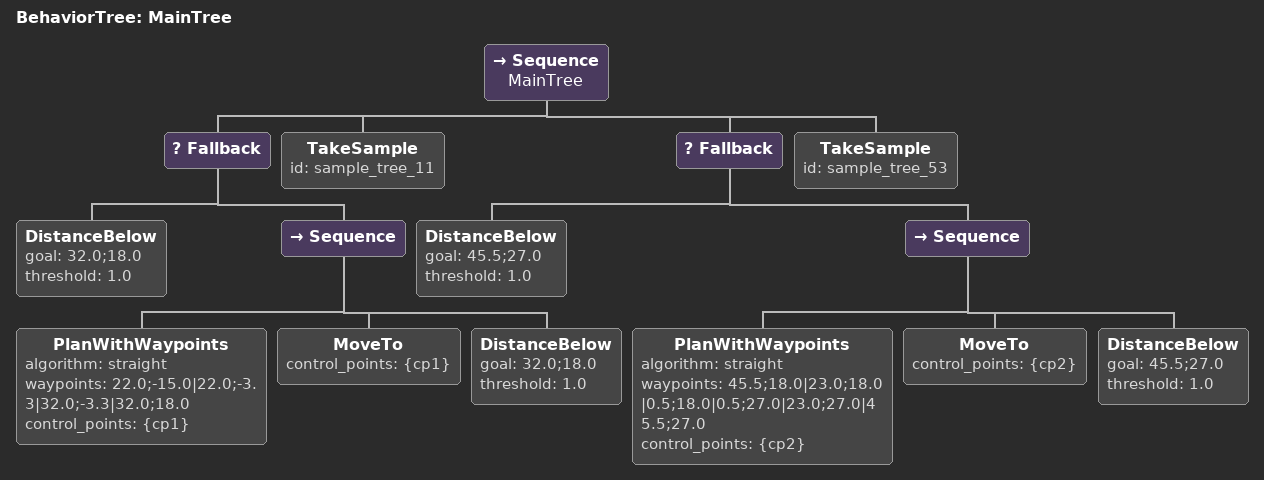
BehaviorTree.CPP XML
<?xml version="1.0"?>

<root BTCPP_format="4" main_tree_to_execute="MainTree">
  <BehaviorTree ID="MainTree">
    <Sequence name="MainTree">
      <!-- move_to_entrance_5: lat=37.266488501443305 lon=-120.42053433807618 -->
      <Fallback>
        <DistanceBelow goal="32.0;18.0" threshold="1.0"/>
        <Sequence>
          <PlanWithWaypoints algorithm="straight" waypoints="22.0;-15.0|22.0;-3.3|32.0;-3.3|32.0;18.0" control_points="{cp1}"/>
          <MoveTo control_points="{cp1}"/>
          <DistanceBelow goal="32.0;18.0" threshold="1.0"/>
        </Sequence>
      </Fallback>
      <TakeSample id="sample_tree_11"/>
      <Fallback>
        <DistanceBelow goal="45.5;27.0" threshold="1.0"/>
        <Sequence>
          <PlanWithWaypoints algorithm="straight" waypoints="45.5;18.0|23.0;18.0|0.5;18.0|0.5;27.0|23.0;27.0|45.5;27.0" control_points="{cp2}"/>
          <MoveTo control_points="{cp2}"/>
          <DistanceBelow goal="45.5;27.0" threshold="1.0"/>
        </Sequence>
      </Fallback>
      <TakeSample id="sample_tree_53"/>
    </Sequence>
  </BehaviorTree>
</root>
